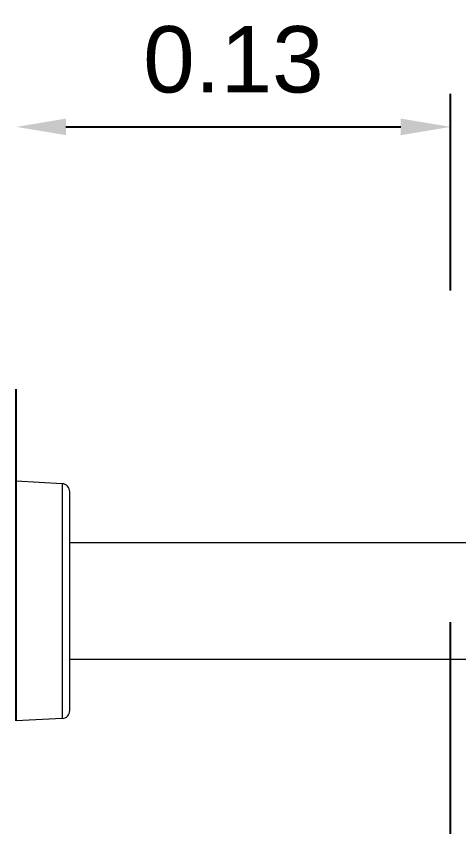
# Model space of a CAD drawing. Header units: millimetres. Extents: x 2.27 to 5, y 4.62 to 5.66.
# Drawn here: x 3.4213 to 3.5547, y 5.4045 to 5.6486 of the extents above; entities that cross this region are included whole.
import ezdxf

# ---------------------------------------------------------------- set-up
doc = ezdxf.new("R2010")
doc.units = ezdxf.units.MM
doc.linetypes.add('ACAD_ISO07W100', pattern=[3, 0, -3])
doc.styles.get("Standard").update_dxf_attribs({"font": 'arial.ttf'})
doc.dimstyles.new('cotas baños', dxfattribs={"dimtxt": 0.02, "dimasz": 0.015, "dimexe": 0.01, "dimexo": 0, "dimgap": 0.01, "dimtad": 1, "dimdsep": 46, "dimtxsty": 'Standard', "dimcen": 2.5, "dimadec": 0, "dimazin": 0, "dimtfac": 1, "dimtmove": 0, "dimatfit": 3, "dimfxl": 0, "dimarcsym": 0})

# ---------------------------------------------------------------- blocks, each defined once
blk = doc.blocks.new('110-32-lateral')
at = {"linetype": 'Continuous', "lineweight": 5}
for p, q in [((8.471642312889905, 3.646926904887219), (8.471642312889905, 3.574734904887221)), ((8.485495919184892, 3.646200868146237), (8.471642312889905, 3.646926904887219)), ((8.485495919184892, 3.646200868146237), (8.485495919184892, 3.5754609416282)), ((8.487770312889907, 3.577857652511614), (8.487770312889907, 3.643804157262827)), ((8.612442312889902, 3.62843090488722), (8.487770312889907, 3.62843090488722)), ((8.612442312889902, 3.593230904887221), (8.487770312889907, 3.593230904887221)), ((8.485495919184892, 3.5754609416282), (8.471642312889905, 3.574734904887221))]:
    blk.add_line(p, q, dxfattribs=at)
for centre, start, end in [((8.485370312889906, 3.643804157262827), 0, 87.0000000000005), ((8.485370312889906, 3.577857652511614), 272.9999999999995, 0)]:
    blk.add_arc(centre, 0.0024, start, end, dxfattribs=at)
blk = doc.blocks.new('*D16')
at = {"color": 0, "linetype": 'ACAD_ISO07W100', "lineweight": -2, "ltscale": 0.01, "transparency": 16777216}
for p, q in [((3.421323760756163, 5.436336573604301), (3.421323760756163, 5.625304208122778)), ((3.552206769193054, 5.166053876237912), (3.552206769193054, 5.625304208122778))]:
    blk.add_line(p, q, dxfattribs=at)
at = {"color": 0, "lineweight": -2, "ltscale": 0.01, "transparency": 16777216}
blk.add_line((3.436323760756163, 5.615304208122778), (3.537206769193054, 5.615304208122778), dxfattribs=at)
at = {"color": 0, "ltscale": 0.01, "transparency": 16777216}
for points in [[(3.436323760756163, 5.617804208122778), (3.436323760756163, 5.612804208122777), (3.421323760756163, 5.615304208122778)], [(3.537206769193054, 5.617804208122778), (3.537206769193054, 5.612804208122777), (3.552206769193054, 5.615304208122778)]]:
    blk.add_solid(points, dxfattribs=at)
at = {"layer": 'Defpoints', "color": 0, "ltscale": 0.01, "transparency": 16777216}
for p in [(3.552206769193054, 5.615304208122778), (3.421323760756163, 5.436336573604301), (3.552206769193054, 5.166053876237912)]:
    blk.add_point(p, dxfattribs=at)
at = {"color": 0, "lineweight": 9, "ltscale": 0.01, "transparency": 16777216, "insert": (3.486765264974609, 5.635522489159612), "char_height": 0.02, "attachment_point": 5}
blk.add_mtext('0.13', dxfattribs=at)

msp = doc.modelspace()

# ---------------------------------------------------------------- block references
msp.add_blockref('110-32-lateral', (-5.050318552133742, 1.86160166871708))

# ---------------------------------------------------------------- dimensions: what is measured, and where the dimension line sits
at = {"color": 253, "lineweight": 9, "ltscale": 0.01}
dim = msp.add_linear_dim(base=(3.552206769193054, 5.615304208122778), p1=(3.421323760756163, 5.436336573604301), p2=(3.552206769193054, 5.166053876237912), dimstyle='cotas baños', dxfattribs=at)
dim.commit()
dim.dimension.update_dxf_attribs({"geometry": '*D16', "text_midpoint": (3.486765264974609, 5.635522489159612)})

doc.saveas('drawing.dxf')
